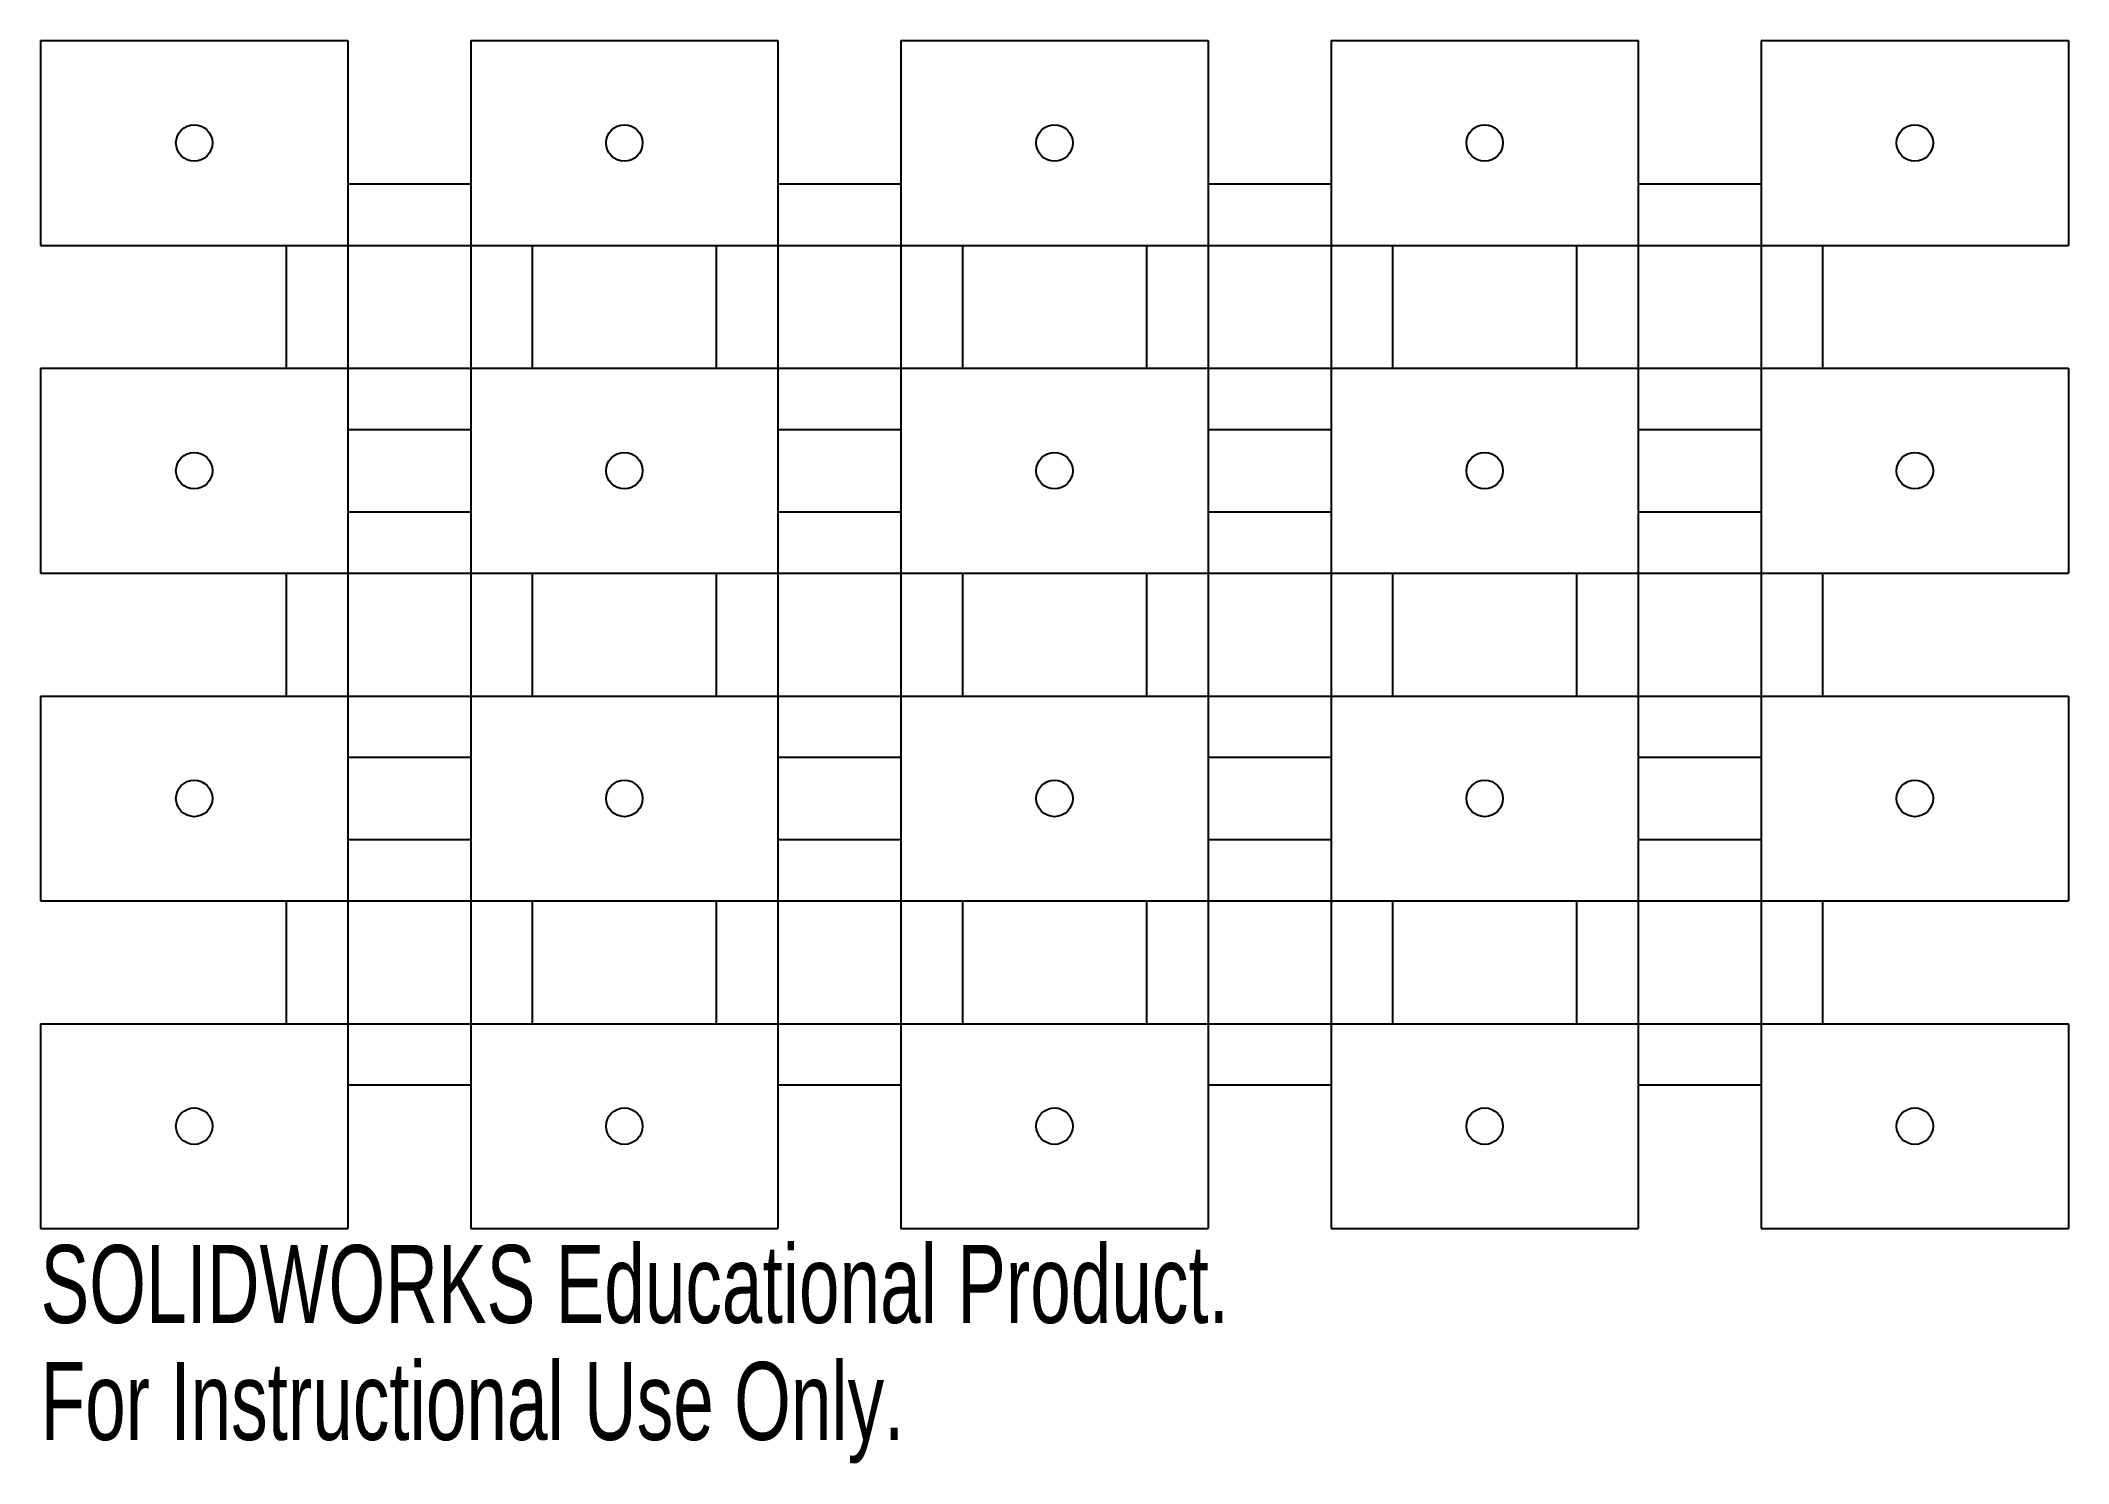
# Model space of a CAD drawing. Header units: inches. Extents: x -1.37 to 3.58, y -0.6 to 2.87.
import ezdxf

# ---------------------------------------------------------------- set-up
doc = ezdxf.new("R2010")
doc.units = ezdxf.units.IN
doc.header["$MEASUREMENT"] = 0
doc.styles.add('SLDTEXTSTYLE0', font='TXT', dxfattribs={"width": 0.7})

msp = doc.modelspace()

# ---------------------------------------------------------------- linework, layer by layer
at = {"color": 7, "linetype": 'Continuous', "lineweight": 25}
for p, q in [((-1.3706, 2.87), (-1.3706, 2.37)), ((-1.3706, 2.87), (-0.6206, 2.87)), ((-0.6206, 2.87), (-0.6206, -0.03)), ((-0.3206, 2.87), (-0.3206, -0.03)), ((-0.3206, 2.87), (0.4294, 2.87)), ((0.4294, 2.87), (0.4294, -0.03)), ((0.7294, 2.87), (0.7294, -0.03)), ((0.7294, 2.87), (1.4794, 2.87)), ((1.4794, 2.87), (1.4794, -0.03)), ((1.7794, 2.87), (1.7794, -0.03)), ((1.7794, 2.87), (2.5294, 2.87)), ((2.5294, 2.87), (2.5294, -0.03)), ((2.8294, 2.87), (2.8294, -0.03)), ((2.8294, 2.87), (3.5794, 2.87)), ((3.5794, 2.87), (3.5794, 2.37)), ((-0.6206, 2.52), (-0.3206, 2.52)), ((0.4294, 2.52), (0.7294, 2.52)), ((1.4794, 2.52), (1.7794, 2.52)), ((2.5294, 2.52), (2.8294, 2.52)), ((-1.3706, 2.37), (3.5794, 2.37)), ((-0.7706, 2.07), (-0.7706, 2.37)), ((-0.1706, 2.37), (-0.1706, 2.07)), ((0.2794, 2.07), (0.2794, 2.37)), ((0.8794, 2.37), (0.8794, 2.07)), ((1.3294, 2.07), (1.3294, 2.37)), ((1.9294, 2.37), (1.9294, 2.07)), ((2.3794, 2.07), (2.3794, 2.37)), ((2.9794, 2.37), (2.9794, 2.07)), ((-1.3706, 2.07), (3.5794, 2.07)), ((-1.3706, 2.07), (-1.3706, 1.57)), ((3.5794, 2.07), (3.5794, 1.57)), ((-0.3206, 1.92), (-0.6206, 1.92)), ((0.7294, 1.92), (0.4294, 1.92)), ((1.7794, 1.92), (1.4794, 1.92)), ((2.8294, 1.92), (2.5294, 1.92)), ((-0.6206, 1.72), (-0.3206, 1.72)), ((0.4294, 1.72), (0.7294, 1.72)), ((1.4794, 1.72), (1.7794, 1.72)), ((2.5294, 1.72), (2.8294, 1.72)), ((-1.3706, 1.57), (3.5794, 1.57)), ((-0.7706, 1.27), (-0.7706, 1.57)), ((-0.1706, 1.57), (-0.1706, 1.27)), ((0.2794, 1.27), (0.2794, 1.57)), ((0.8794, 1.57), (0.8794, 1.27)), ((1.3294, 1.27), (1.3294, 1.57)), ((1.9294, 1.57), (1.9294, 1.27)), ((2.3794, 1.27), (2.3794, 1.57)), ((2.9794, 1.57), (2.9794, 1.27)), ((-1.3706, 1.27), (3.5794, 1.27)), ((-1.3706, 1.27), (-1.3706, 0.77)), ((3.5794, 1.27), (3.5794, 0.77)), ((-0.3206, 1.12), (-0.6206, 1.12)), ((0.7294, 1.12), (0.4294, 1.12)), ((1.7794, 1.12), (1.4794, 1.12)), ((2.8294, 1.12), (2.5294, 1.12)), ((-0.6206, 0.92), (-0.3206, 0.92)), ((0.4294, 0.92), (0.7294, 0.92)), ((1.4794, 0.92), (1.7794, 0.92)), ((2.5294, 0.92), (2.8294, 0.92)), ((-1.3706, 0.77), (3.5794, 0.77)), ((-0.7706, 0.47), (-0.7706, 0.77)), ((-0.1706, 0.77), (-0.1706, 0.47)), ((0.2794, 0.47), (0.2794, 0.77)), ((0.8794, 0.77), (0.8794, 0.47)), ((1.3294, 0.47), (1.3294, 0.77)), ((1.9294, 0.77), (1.9294, 0.47)), ((2.3794, 0.47), (2.3794, 0.77)), ((2.9794, 0.77), (2.9794, 0.47)), ((-1.3706, 0.47), (3.5794, 0.47)), ((-1.3706, 0.47), (-1.3706, -0.03)), ((3.5794, 0.47), (3.5794, -0.03)), ((-0.3206, 0.32), (-0.6206, 0.32)), ((0.7294, 0.32), (0.4294, 0.32)), ((1.7794, 0.32), (1.4794, 0.32)), ((2.8294, 0.32), (2.5294, 0.32)), ((-1.3706, -0.03), (-0.6206, -0.03)), ((-0.3206, -0.03), (0.4294, -0.03)), ((0.7294, -0.03), (1.4794, -0.03)), ((1.7794, -0.03), (2.5294, -0.03)), ((2.8294, -0.03), (3.5794, -0.03))]:
    msp.add_line(p, q, dxfattribs=at)
for centre in [(-0.9956, 2.62), (0.0544, 2.62), (1.1044, 2.62), (2.1544, 2.62), (3.2044, 2.62), (-0.9956, 1.82), (0.0544, 1.82), (1.1044, 1.82), (2.1544, 1.82), (3.2044, 1.82), (-0.9956, 1.02), (0.0544, 1.02), (1.1044, 1.02), (2.1544, 1.02), (3.2044, 1.02), (-0.9956, 0.22), (0.0544, 0.22), (1.1044, 0.22), (2.1544, 0.22), (3.2044, 0.22)]:
    msp.add_circle(centre, 0.0445, dxfattribs=at)

# ---------------------------------------------------------------- texts
at = {"color": 7, "linetype": 'Continuous', "char_height": 0.1903, "attachment_point": 1, "style": 'SLDTEXTSTYLE0'}
for s, insert in [('SOLIDWORKS Educational Product.', (-1.3706, -0.0701)), ('For Instructional Use Only.', (-1.3706, -0.3556))]:
    msp.add_mtext(s, dxfattribs=dict(at, insert=insert))

doc.saveas('drawing.dxf')
